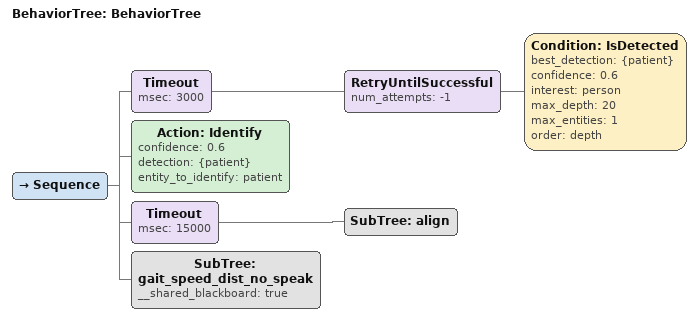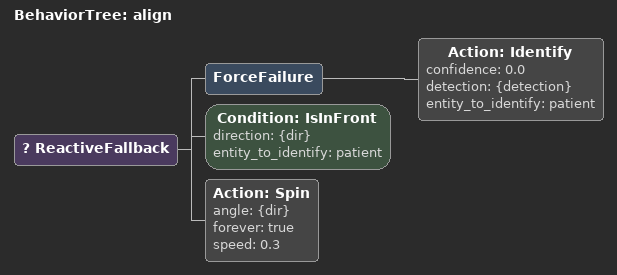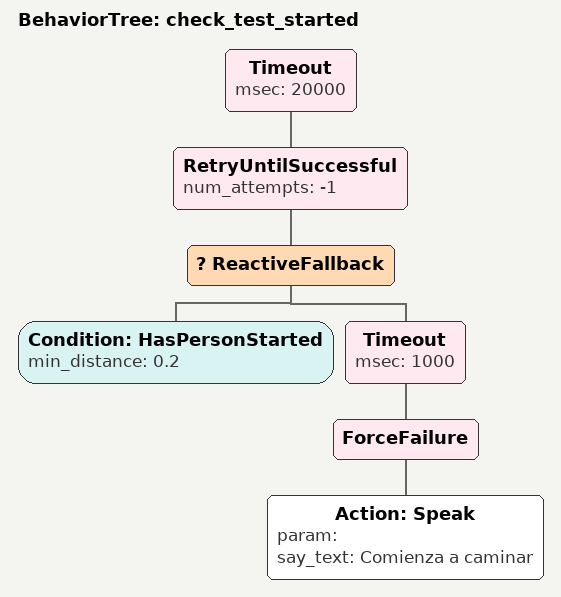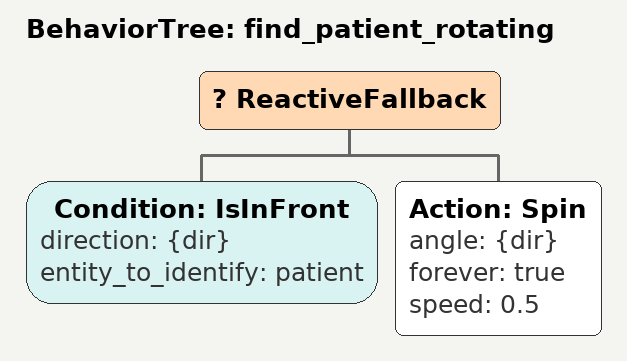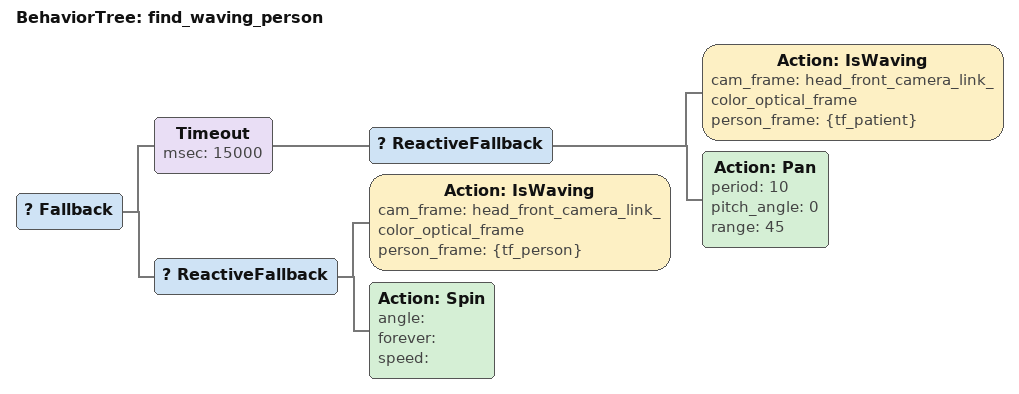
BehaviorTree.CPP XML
<BehaviorTree ID="BehaviorTree">
    <Sequence>
        <Timeout msec="3000">
            <RetryUntilSuccessful num_attempts="-1">
                <Condition ID="IsDetected" best_detection="{patient}" confidence="0.6" interest="person" max_depth="20" max_entities="1" order="depth"/>
            </RetryUntilSuccessful>
        </Timeout>
        <Action ID="Identify" confidence="0.6" detection="{patient}" entity_to_identify="patient"/>
        <Timeout msec="15000">
            <SubTree ID="align"/>
        </Timeout>
        <SubTree ID="gait_speed_dist_no_speak" __shared_blackboard="true"/>
    </Sequence>
</BehaviorTree>

<BehaviorTree ID="align">
    <ReactiveFallback>
        <ForceFailure>
            <Action ID="Identify" confidence="0.0" detection="{detection}" entity_to_identify="patient"/>
        </ForceFailure>
        <Condition ID="IsInFront" direction="{dir}" entity_to_identify="patient"/>
        <Action ID="Spin" angle="{dir}" forever="true" speed="0.3"/>
    </ReactiveFallback>
</BehaviorTree>

<BehaviorTree ID="check_test_started">
    <Timeout msec="20000">
        <RetryUntilSuccessful num_attempts="-1">
            <ReactiveFallback>
                <Condition ID="HasPersonStarted" min_distance="0.2"/>
                <Timeout msec="1000">
                    <ForceFailure>
                        <Action ID="Speak" param="" say_text="Comienza a caminar"/>
                    </ForceFailure>
                </Timeout>
            </ReactiveFallback>
        </RetryUntilSuccessful>
    </Timeout>
</BehaviorTree>

<BehaviorTree ID="find_patient_rotating">
    <ReactiveFallback>
        <Condition ID="IsInFront" direction="{dir}" entity_to_identify="patient"/>
        <Action ID="Spin" angle="{dir}" forever="true" speed="0.5"/>
    </ReactiveFallback>
</BehaviorTree>

<BehaviorTree ID="find_waving_person">
    <Fallback>
        <Timeout msec="15000">
            <ReactiveFallback>
                <Action ID="IsWaving" cam_frame="head_front_camera_link_color_optical_frame" person_frame="{tf_patient}"/>
                <Action ID="Pan" period="10" pitch_angle="0" range="45"/>
            </ReactiveFallback>
        </Timeout>
        <ReactiveFallback>
            <Action ID="IsWaving" cam_frame="head_front_camera_link_color_optical_frame" person_frame="{tf_person}"/>
            <Action ID="Spin" angle="" forever="" speed=""/>
        </ReactiveFallback>
    </Fallback>
</BehaviorTree>
